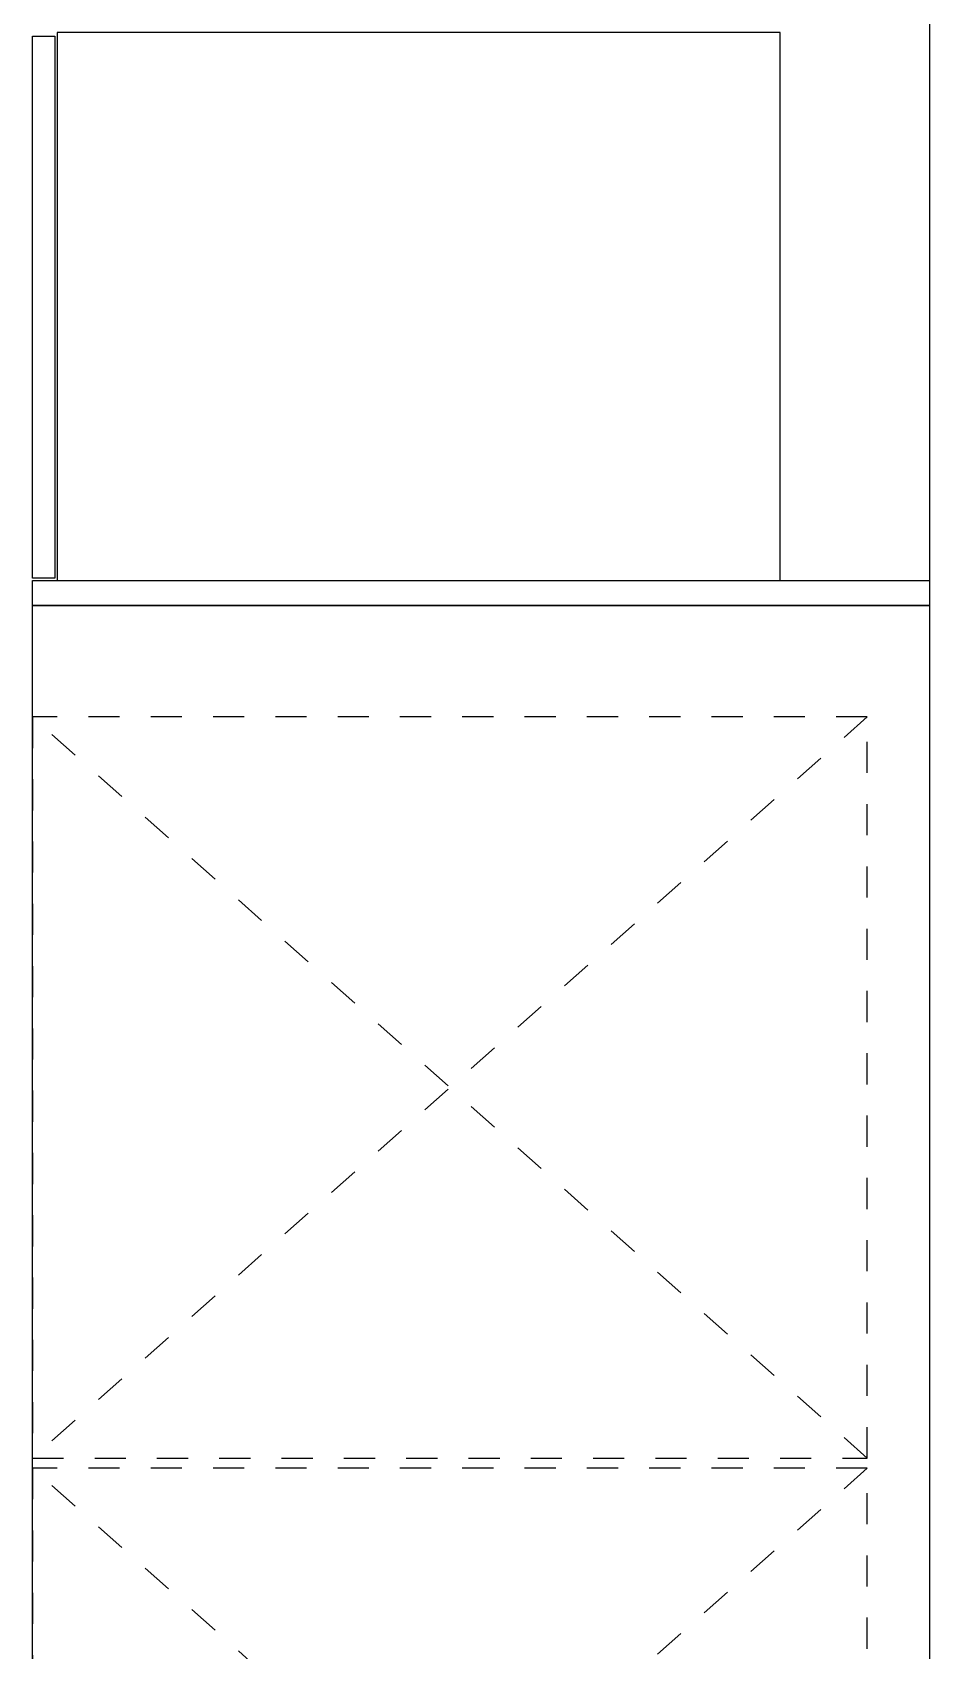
# Model space of a CAD drawing. Header units: millimetres. Extents: x -33000 to 294000, y 0 to 42408.
# Drawn here: x 193096 to 193816, y 17321 to 18620 of the extents above; entities that cross this region are included whole.
import ezdxf

# ---------------------------------------------------------------- set-up
doc = ezdxf.new("R2010")
doc.units = ezdxf.units.MM
doc.header["$LTSCALE"] = 50
doc.linetypes.add('HIDDEN', pattern=[2, 1, -1])
doc.layers.add('arch', color=8, linetype='Continuous')

# ---------------------------------------------------------------- blocks, each defined once
blk = doc.blocks.new('A$5302745652781')
at = {"linetype": 'HIDDEN', "ltscale": 0.5}
for p, q in [((720, 900.5), (50, 305.5)), ((720, 305.5), (50, 900.5)), ((720, 297.5), (50, -297.5)), ((720, -297.5), (50, 297.5)), ((720, -305.5), (50, -900.5)), ((720, -900.5), (50, -305.5))]:
    blk.add_line(p, q, dxfattribs=at)
for points in [[(50, 305.5), (720, 305.5), (720, 900.5), (50, 900.5)], [(50, -297.5), (720, -297.5), (720, 297.5), (50, 297.5)], [(50, -900.5), (720, -900.5), (720, -305.5), (50, -305.5)]]:
    blk.add_lwpolyline(points, close=True, dxfattribs=at)

msp = doc.modelspace()

# ---------------------------------------------------------------- linework, layer by layer
at = {"layer": 'arch'}
msp.add_line((193816.2, 18669.6), (193816.2, 16039.6), dxfattribs=at)
at = {"layer": 'arch', "elevation": 0}
for points in [[(193096.2, 18616.6), (193114.2, 18616.6), (193114.2, 18181.6), (193096.2, 18181.6)], [(193116.2, 18179.6), (193696.2, 18179.6), (193696.2, 18619.6), (193116.2, 18619.6)], [(193096.2, 18179.6), (193816.2, 18179.6), (193816.2, 18159.6), (193096.2, 18159.6)], [(193096.2, 18159.6), (193816.2, 18159.6), (193816.2, 16189.6), (193096.2, 16189.6)]]:
    msp.add_lwpolyline(points, close=True, dxfattribs=at)

# ---------------------------------------------------------------- block references
at = {"layer": 'arch'}
msp.add_blockref('A$5302745652781', (193046.2, 17169.6), dxfattribs=at)

doc.saveas('drawing.dxf')
